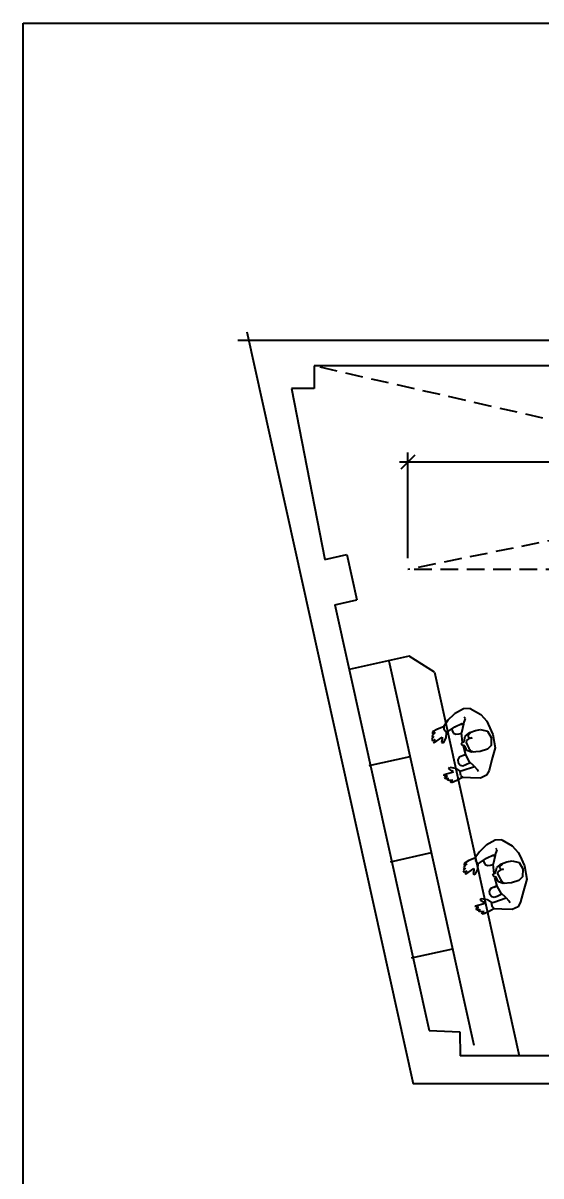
# Model space of a CAD drawing. Extents: x -62916 to 126930, y -44595 to 9525.
# Drawn here: x 113255 to 116938, y -21725 to -13522 of the extents above; entities that cross this region are included whole.
import ezdxf

# ---------------------------------------------------------------- set-up
doc = ezdxf.new("R2010")
doc.units = 0
doc.header["$LTSCALE"] = 1000
doc.header["$MEASUREMENT"] = 0
doc.header["$PDMODE"] = 34
doc.header["$PDSIZE"] = 0.1
doc.linetypes.add('TRAZOS2', pattern=[0.375, 0.25, -0.125])
doc.layers.get('0').update_dxf_attribs({"linetype": 'CONTINUOUS'})
doc.layers.get('Defpoints').update_dxf_attribs({"linetype": 'CONTINUOUS'})
for name, color, linetype in [('ALZADO', 7, 'CONTINUOUS'), ('Arturo', 8, 'CONTINUOUS'), ('Mobiliario', 8, 'CONTINUOUS')]:
    doc.layers.add(name, color=color, linetype=linetype)
doc.styles.add('STYLE1', font='Arial.ttf', dxfattribs={"width": 0.75})
doc.dimstyles.new('ESCALA-1-50', dxfattribs={"dimtxt": 200, "dimasz": 100, "dimexe": 70, "dimexo": 80, "dimgap": 40, "dimtad": 1, "dimdec": 0, "dimzin": 0, "dimdsep": 46, "dimtxsty": 'STYLE1', "dimblk": 'OBLIQUE', "dimcen": 25, "dimdle": 60, "dimadec": 0, "dimazin": 0, "dimtfac": 1, "dimtdec": 0, "dimtix": 1, "dimtmove": 2, "dimatfit": 3, "dimldrblk": 'OPEN', "dimfxl": 0.05, "dimtolj": 1, "dimtzin": 0, "dimarcsym": 0})

# ---------------------------------------------------------------- blocks, each defined once
blk = doc.blocks.new('_Oblique')
at = {"color": 0, "linetype": 'ByBlock', "lineweight": -2}
blk.add_line((-0.5, -0.5), (0.5, 0.5), dxfattribs=at)
blk = doc.blocks.new('*D229')
at = {"layer": 'Defpoints', "color": 0, "ltscale": 0.5, "transparency": 16777216}
for p in [(115991, -16647.2), (121883.9, -17073.2), (115991, -17410.5)]:
    blk.add_point(p, dxfattribs=at)
at = {"layer": 'Mobiliario', "color": 0, "lineweight": -2, "ltscale": 0.5, "transparency": 16777216}
for p, q in [((121943.9, -16647.2), (115931, -16647.2)), ((115991, -17330.5), (115991, -16577.2)), ((121883.9, -16993.2), (121883.9, -16577.2))]:
    blk.add_line(p, q, dxfattribs=at)
at = {"layer": 'Mobiliario', "color": 0, "lineweight": -2, "ltscale": 0.5, "transparency": 16777216, "xscale": 100, "yscale": 100, "zscale": 100, "rotation": 180}
blk.add_blockref('_Oblique', (115991, -16647.2), dxfattribs=at)
at = {"layer": 'Mobiliario', "color": 0, "lineweight": -2, "ltscale": 0.5, "transparency": 16777216, "xscale": 100, "yscale": 100, "zscale": 100}
blk.add_blockref('_Oblique', (121883.9, -16647.2), dxfattribs=at)
at = {"layer": 'Mobiliario', "color": 0, "ltscale": 0.5, "transparency": 16777216, "insert": (118937.4, -16505), "char_height": 200, "attachment_point": 5, "style": 'STYLE1'}
blk.add_mtext('\\A1;5893', dxfattribs=at)
blk = doc.blocks.new('_Open')
at = {"color": 0, "linetype": 'ByBlock', "lineweight": -2}
for p, q in [((-1, 0.167), (0, 0)), ((-1, -0.167), (0, 0)), ((0, 0), (-1, 0))]:
    blk.add_line(p, q, dxfattribs=at)
blk = doc.blocks.new('Arturo')
at = {"layer": 'Arturo'}
for p, q in [((-253.9, 97, 0), (-242.3, 105.8, 0)), ((-248.5, 57.1, 0), (-253.9, 97, 0)), ((-242.3, 105.8, 0), (-238.8, 85, 0)), ((-238.8, 85, 0), (-233.7, 117.9, 0)), ((-233.7, 117.9, 0), (-222.5, 120.4, 0)), ((-222.5, 120.4, 0), (-221.6, 109.3, 0)), ((-221.6, 109.3, 0), (-217, 132.7, 0)), ((-217, 132.7, 0), (-204.2, 135.1, 0)), ((-204.2, 135.1, 0), (-200.7, 114.4, 0)), ((-200.7, 114.4, 0), (-194.6, 136.1, 0)), ((-194.6, 136.1, 0), (-185.2, 135.6, 0)), ((-185.2, 135.6, 0), (-181.5, 65.7, 0)), ((-171.5, 74.6, 0), (-154.6, 92.5, 0)), ((-144.1, 84, 0), (-160.6, 45.4, 0)), ((-154.6, 92.5, 0), (-144.1, 84, 0)), ((40.2, 98.5, 0), (34.2, 86.3, 0)), ((34.2, 86.3, 0), (65.3, 58.2, 0)), ((63.1, 89.2, 0), (40.2, 98.5, 0)), ((58.5, 154.8, 0), (50.1, 150.3, 0)), ((50.1, 150.3, 0), (75.9, 85.3, 0)), ((73.1, 137.5, 0), (58.5, 154.8, 0)), ((75.9, 85.3, 0), (63.1, 89.2, 0)), ((80.2, 161, 0), (67.6, 157.8, 0)), ((67.6, 157.8, 0), (73.1, 137.5, 0)), ((94.1, 141.6, 0), (80.2, 161, 0)), ((101.6, 154.5, 0), (90.3, 152.1, 0)), ((90.3, 152.1, 0), (94.1, 141.6, 0)), ((120, 126.7, 0), (101.6, 154.5, 0)), ((128.7, 143.9, 0), (114.5, 147.1, 0)), ((114.5, 147.1, 0), (120, 126.7, 0)), ((140.3, 105.3, 0), (128.7, 143.9, 0)), ((146.5, 60.3, 0), (140.3, 105.3, 0)), ((-251.3, -40.8, 0), (-235.3, 13.6, 0)), ((-235.3, 13.6, 0), (-248.5, 57.1, 0)), ((-237.2, 9, 0), (-220.6, 20.6, 0)), ((-220.6, 20.6, 0), (-193.8, 20.6, 0)), ((-160.6, 45.4, 0), (-189.1, 20.3, 0)), ((-189.1, 20.3, 0), (-188.5, 2.9, 0)), ((-188.5, 2.9, 0), (-180.8, -88.4, 0)), ((-181.5, 65.7, 0), (-171.5, 74.6, 0)), ((-146.4, 7.8, 0), (-155.8, -8.2, 0)), ((-125, 18.2, 0), (-146.4, 7.8, 0)), ((-105.7, 15.7, 0), (-125, 18.2, 0)), ((-88.9, 1.8, 0), (-105.7, 15.7, 0)), ((-82.2, -47.8, 0), (-88.9, 1.8, 0)), ((65.3, 58.2, 0), (101.6, 47.1, 0)), ((86.3, 0.3, 0), (74.1, -13.6, 0)), ((109.4, 6.5, 0), (86.3, 0.3, 0)), ((101.6, 47.1, 0), (108.4, 31, 0)), ((130.2, 60.6, 0), (105.8, 49.3, 0)), ((108.4, 31, 0), (126.8, -20, 0)), ((108.4, 31, 0), (126.8, -20, 0)), ((118.3, 3.5, 0), (109.4, 6.5, 0)), ((150.1, 56.9, 0), (130.2, 60.6, 0)), ((183.6, 17.5, 0), (146.5, 60.3, 0)), ((183.6, 17.5, 0), (216.3, -39.4, 0)), ((-271.4, -110.8, 0), (-251.3, -40.8, 0)), ((-178.2, -87, 0), (-139.8, -62.5, 0)), ((-155.8, -8.2, 0), (-152.9, -31.1, 0)), ((-152.9, -31.1, 0), (-145.1, -65.9, 0)), ((-139.8, -62.5, 0), (-84.1, -47.8, 0)), ((-85.4, -24.2, 0), (-83.3, -47.8, 0)), ((-84.1, -47.8, 0), (-19.9, -46.2, 0)), ((-75.8, -92.6, 0), (-57.7, -63.2, 0)), ((-43.4, -80.4, 0), (-66.1, -88.5, 0)), ((-57.7, -63.2, 0), (-30.5, -58.5, 0)), ((-17.8, -74, 0), (-43.4, -80.4, 0)), ((-30.5, -58.5, 0), (-20.4, -55.5, 0)), ((-20.4, -55.5, 0), (-12, -40.1, 0)), ((-0.1, -70.4, 0), (-17.8, -74, 0)), ((-12, -40.1, 0), (-1.1, -34.9, 0)), ((-1.1, -34.9, 0), (6.8, -43.3, 0)), ((13.7, -76, 0), (-0.1, -70.4, 0)), ((6.8, -43.3, 0), (10.5, -58.4, 0)), ((9, -46.7, 0), (73.1, -56, 0)), ((10.5, -58.4, 0), (44.3, -75.2, 0)), ((20.6, -93.8, 0), (13.7, -76, 0)), ((44.3, -75.2, 0), (62, -113.7, 0)), ((72.6, -36.7, 0), (72.4, -55.9, 0)), ((74.1, -13.6, 0), (72.6, -36.7, 0)), ((130.7, -84.3, 0), (73.1, -56, 0)), ((126.8, -20, 0), (137.8, -73.4, 0)), ((134.8, -58.5, 0), (130.9, -84.4, 0)), ((137.8, -73.4, 0), (132.2, -85, 0)), ((236.8, -109.3, 0), (216.3, -39.4, 0)), ((-261.6, -157.2, 0), (-271.4, -110.8, 0)), ((-232.4, -182.8, 0), (-261.6, -157.2, 0)), ((-205.4, -101.9, 0), (-221.2, -106.5, 0)), ((-178.2, -87, 0), (-205.4, -101.9, 0)), ((-85.8, -152.2, 0), (-75.8, -92.6, 0)), ((-81.7, -206.7, 0), (-85.8, -152.2, 0)), ((-66.1, -88.5, 0), (-76.6, -105.3, 0)), ((22.2, -120.2, 0), (20.6, -93.8, 0)), ((24.8, -102, 0), (22.2, -120.2, 0)), ((33.2, -94.6, 0), (24.8, -102, 0)), ((47.2, -97, 0), (33.2, -94.6, 0)), ((60.3, -117.6, 0), (47.2, -97, 0)), ((62, -113.7, 0), (67.4, -155.2, 0)), ((67.4, -155.2, 0), (65.1, -193, 0)), ((130.7, -84.3, 0), (165.5, -107.5, 0)), ((165.5, -107.5, 0), (179, -100.4, 0)), ((227.3, -155.8, 0), (169.5, -218.7, 0)), ((227.3, -155.8, 0), (236.8, -109.3, 0)), ((-160.7, -220.3, 0), (-232.4, -182.8, 0)), ((-85.5, -263.5, 0), (-160.7, -220.3, 0)), ((-63, -237.9, 0), (-81.7, -206.7, 0)), ((-6.6, -252.6, 0), (-63, -237.9, 0)), ((41.1, -238.5, 0), (-6.6, -252.6, 0)), ((65.1, -193, 0), (41.1, -238.5, 0)), ((169.5, -218.7, 0), (112.6, -248.9, 0)), ((11.1, -270.1, 0), (-85.5, -263.5, 0)), ((88.5, -254.5, 0), (11.1, -270.1, 0)), ((112.6, -248.9, 0), (88.5, -254.5, 0))]:
    blk.add_line(p, q, dxfattribs=at)

msp = doc.modelspace()

# ---------------------------------------------------------------- linework, layer by layer
at = {"ltscale": 0.5}
for p, q in [((114846.7, -15719.6), (116029.1, -21069.9)), ((122033.9, -15781.1), (114781.4, -15781.1)), ((118723.9, -15961.1), (115323.9, -15961.1)), ((115323.9, -15961.1), (115323.9, -16121.1)), ((115323.9, -16121.1), (115163.9, -16121.1)), ((115163.9, -16121.1), (115400.9, -17338.3)), ((115400.9, -17338.3), (115557.2, -17303.7)), ((115557.2, -17303.7), (115628.4, -17626)), ((115472.1, -17660.5), (115628.4, -17626)), ((115472.1, -17660.5), (116141.8, -20690.5)), ((116001.9, -18027.5), (115574.2, -18122.1)), ((116180.8, -18141.6), (116001.9, -18027.5)), ((116180.8, -18141.6), (116783.7, -20869.9)), ((116141.8, -20690.5), (116360.6, -20700)), ((116360.6, -20700), (116364.2, -20869.9)), ((118102, -20869.9), (116364.2, -20869.9)), ((118279.9, -21069.9), (116029.1, -21069.9))]:
    msp.add_line(p, q, dxfattribs=at)
at = {"color": 4, "ltscale": 0.5}
for p, q in [((115855.5, -18059.9), (116459.7, -20793.9)), ((116006.5, -18743.4), (115713.6, -18808.2)), ((116157.6, -19426.9), (115864.6, -19491.7)), ((116308.6, -20110.4), (116015.7, -20175.2))]:
    msp.add_line(p, q, dxfattribs=at)
at = {"ltscale": 0.5}
msp.add_lwpolyline([(113254.7, -13521.9), (126929.6, -13521.9), (126929.6, -31766.6), (113254.7, -31766.6)], close=True, dxfattribs=at)
for p in [(116006.5, -18743.4), (116157.6, -19426.9)]:
    msp.add_point(p)
at = {"layer": 'ALZADO', "color": 3, "linetype": 'TRAZOS2', "ltscale": 0.5}
for p, q in [((121703.9, -17419.5), (115323.9, -15961.1)), ((121883.9, -16211.1), (115990.9, -17410.5)), ((118973.9, -17411.1), (115990.9, -17410.5))]:
    msp.add_line(p, q, dxfattribs=at)

# ---------------------------------------------------------------- block references
at = {"color": 7, "lineweight": 13, "ltscale": 10, "rotation": 103.634848359673}
for p in [(116336.9, -18657.4), (116561.2, -19592.1)]:
    msp.add_blockref('Arturo', p, dxfattribs=at)

# ---------------------------------------------------------------- dimensions: what is measured, and where the dimension line sits
at = {"layer": 'Mobiliario', "ltscale": 0.5}
dim = msp.add_linear_dim(base=(115991, -16647.2), p1=(121883.9, -17073.2), p2=(115991, -17410.5), dimstyle='ESCALA-1-50', dxfattribs=at)
dim.commit()
dim.dimension.update_dxf_attribs({"geometry": '*D229', "text_midpoint": (118937.4, -16505)})

doc.saveas('drawing.dxf')
